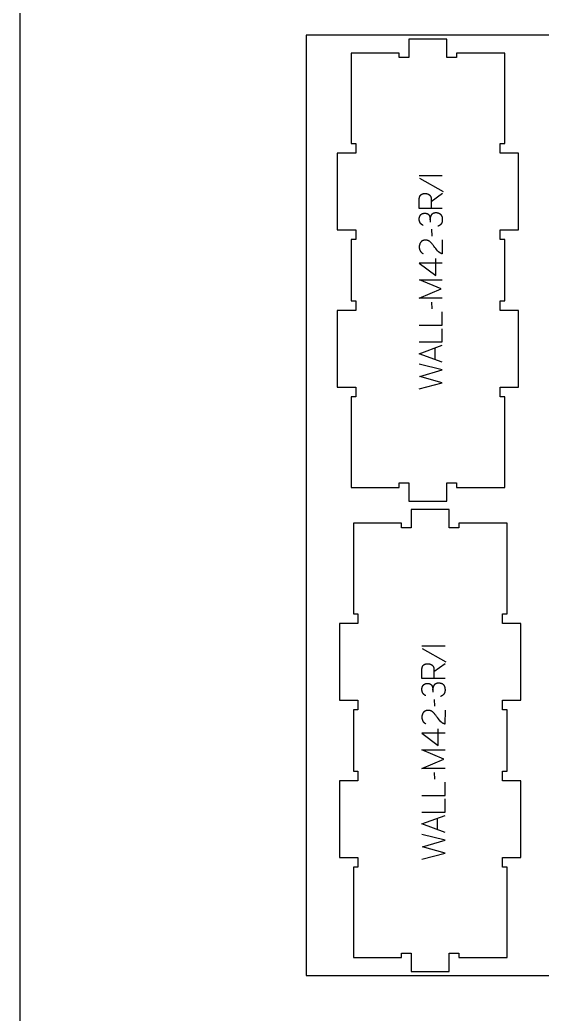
# Model space of a CAD drawing. Extents: x 0 to 4485, y 0 to 10771.
# Drawn here: x 0 to 678, y 5619 to 6909 of the extents above; entities that cross this region are included whole.
import ezdxf

# ---------------------------------------------------------------- set-up
doc = ezdxf.new("R2010")
doc.units = 0
for name, color, linetype in [('0_SHEET_SPRUCEPLY_2440X122', 1, 'CONTINUOUS'), ('1_ANYTOOL_1MMDEEP_LABELS_S', 2, 'CONTINUOUS'), ('4_ANYTOOL_CUTTHROUGH_OUTSI', 5, 'CONTINUOUS'), ('DONOTCUT', 7, 'CONTINUOUS')]:
    doc.layers.add(name, color=color, linetype=linetype)

msp = doc.modelspace()

# ---------------------------------------------------------------- linework, layer by layer
at = {"layer": '0_SHEET_SPRUCEPLY_2440X122'}
msp.add_lwpolyline([(371.7, 6889.4), (371.7, 5669.4), (2811.7, 5669.4), (2811.7, 6889.4)], close=True, dxfattribs=at)
at = {"layer": '1_ANYTOOL_1MMDEEP_LABELS_S', "color": 2}
for points in [[(518.5, 6707.2), (548.5, 6707.2)], [(519, 6703.7), (549.8, 6686.5)], [(548.5, 6664.7), (518.5, 6664.7), (518.5, 6676.1), (518.5, 6676.5), (518.6, 6677), (518.6, 6677.2), (518.6, 6677.5), (518.6, 6677.7), (518.6, 6677.9), (518.7, 6678.1), (518.7, 6678.3), (518.8, 6678.6), (518.8, 6678.8), (518.8, 6679), (518.9, 6679.2), (519, 6679.3), (519, 6679.5), (519.1, 6679.7), (519.1, 6679.9), (519.2, 6680.1), (519.3, 6680.3), (519.4, 6680.4), (519.5, 6680.6), (519.5, 6680.8), (519.6, 6680.9), (519.7, 6681.1), (519.8, 6681.2), (519.9, 6681.4), (520, 6681.5), (520.1, 6681.6), (520.2, 6681.8), (520.4, 6681.9), (520.5, 6682), (520.6, 6682.2), (520.7, 6682.3), (520.9, 6682.4), (521, 6682.5), (521.1, 6682.6), (521.3, 6682.7), (521.4, 6682.8), (521.6, 6682.9), (521.7, 6683), (521.9, 6683.1), (522.1, 6683.2), (522.2, 6683.2), (522.4, 6683.3), (522.6, 6683.4), (522.8, 6683.5), (522.9, 6683.5), (523.1, 6683.6), (523.3, 6683.6), (523.5, 6683.7), (523.7, 6683.7), (523.9, 6683.8), (524.1, 6683.8), (524.3, 6683.9), (524.5, 6683.9), (524.7, 6683.9), (525, 6684), (525.2, 6684), (525.4, 6684), (525.9, 6684), (526.4, 6684), (526.5, 6684), (526.7, 6684), (526.9, 6684), (527.1, 6684), (527.2, 6684), (527.4, 6684), (527.6, 6683.9), (527.8, 6683.9), (527.9, 6683.9), (528.1, 6683.8), (528.3, 6683.8), (528.4, 6683.8), (528.6, 6683.7), (528.8, 6683.7), (528.9, 6683.6), (529.1, 6683.6), (529.2, 6683.5), (529.4, 6683.5), (529.6, 6683.4), (529.7, 6683.3), (529.9, 6683.3), (530, 6683.2), (530.2, 6683.1), (530.3, 6683), (530.5, 6682.9), (530.7, 6682.8), (530.8, 6682.8), (531, 6682.7), (531.1, 6682.6), (531.3, 6682.5), (531.4, 6682.4), (531.6, 6682.2), (531.7, 6682.1), (531.8, 6682), (532, 6681.9), (532.1, 6681.8), (532.2, 6681.7), (532.4, 6681.5), (532.5, 6681.4), (532.6, 6681.3), (532.7, 6681.1), (532.8, 6681), (532.9, 6680.9), (533, 6680.7), (533.1, 6680.6), (533.2, 6680.5), (533.3, 6680.3), (533.3, 6680.2), (533.4, 6680), (533.5, 6679.9), (533.6, 6679.7), (533.6, 6679.5), (533.7, 6679.4), (533.7, 6679.2), (533.8, 6679.1), (533.8, 6678.9), (533.9, 6678.7), (533.9, 6678.5), (533.9, 6678.4), (533.9, 6678.2), (534, 6678), (534, 6677.8), (534, 6677.7), (534.1, 6675.7), (534.1, 6673.7), (534.1, 6664.7)], [(534.1, 6673.7), (548.6, 6684.2)], [(523.5, 6642.6), (523.2, 6642.7), (522.9, 6642.9), (522.6, 6643.1), (522.3, 6643.3), (522, 6643.4), (521.8, 6643.6), (521.5, 6643.8), (521.4, 6643.9), (521.3, 6644), (521.2, 6644.1), (521.1, 6644.2), (521, 6644.3), (520.9, 6644.4), (520.8, 6644.6), (520.6, 6644.7), (520.5, 6644.8), (520.5, 6644.9), (520.4, 6645), (520.3, 6645.1), (520.2, 6645.2), (520.1, 6645.4), (520, 6645.5), (519.9, 6645.6), (519.8, 6645.7), (519.8, 6645.9), (519.7, 6646), (519.6, 6646.1), (519.5, 6646.3), (519.5, 6646.4), (519.4, 6646.5), (519.3, 6646.7), (519.3, 6646.8), (519.2, 6646.9), (519.2, 6647.1), (519.1, 6647.2), (519.1, 6647.4), (519, 6647.5), (519, 6647.7), (518.9, 6647.8), (518.8, 6648.1), (518.8, 6648.4), (518.7, 6648.7), (518.6, 6649.1), (518.6, 6649.4), (518.6, 6649.7), (518.5, 6650.1), (518.5, 6650.4), (518.5, 6650.8), (518.5, 6651), (518.5, 6651.2), (518.5, 6651.4), (518.6, 6651.6), (518.6, 6651.8), (518.6, 6652), (518.6, 6652.2), (518.6, 6652.4), (518.7, 6652.6), (518.7, 6652.8), (518.7, 6652.9), (518.8, 6653.1), (518.8, 6653.3), (518.9, 6653.5), (518.9, 6653.7), (519, 6653.8), (519.1, 6654), (519.1, 6654.2), (519.2, 6654.3), (519.3, 6654.5), (519.3, 6654.7), (519.4, 6654.8), (519.5, 6655), (519.6, 6655.1), (519.7, 6655.3), (519.8, 6655.4), (519.9, 6655.6), (520, 6655.7), (520.1, 6655.9), (520.2, 6656), (520.3, 6656.1), (520.4, 6656.3), (520.5, 6656.4), (520.7, 6656.5), (520.8, 6656.7), (520.9, 6656.8), (521, 6656.9), (521.2, 6657), (521.3, 6657.1), (521.5, 6657.2), (521.6, 6657.3), (521.7, 6657.4), (521.9, 6657.5), (522, 6657.6), (522.2, 6657.6), (522.4, 6657.7), (522.5, 6657.8), (522.7, 6657.9), (522.9, 6657.9), (523, 6658), (523.2, 6658), (523.4, 6658.1), (523.6, 6658.1), (523.8, 6658.2), (523.9, 6658.2), (524.1, 6658.2), (524.3, 6658.3), (524.5, 6658.3), (524.7, 6658.3), (524.9, 6658.3), (525.1, 6658.3), (525.3, 6658.3), (525.6, 6658.4), (526.1, 6658.3), (526.4, 6658.3), (526.8, 6658.3), (527.1, 6658.3), (527.4, 6658.2), (527.5, 6658.2), (527.7, 6658.2), (527.8, 6658.2), (528, 6658.1), (528.1, 6658.1), (528.2, 6658.1), (528.4, 6658), (528.5, 6658), (528.6, 6657.9), (528.7, 6657.9), (528.9, 6657.9), (529, 6657.8), (529.1, 6657.8), (529.2, 6657.7), (529.3, 6657.6), (529.4, 6657.6), (529.5, 6657.5), (529.6, 6657.5), (529.7, 6657.4), (529.8, 6657.3), (529.9, 6657.3), (530, 6657.2), (530.2, 6657), (530.4, 6656.9), (530.5, 6656.7), (530.7, 6656.6), (530.8, 6656.5), (530.8, 6656.4), (530.9, 6656.3), (531, 6656.2), (531.1, 6656.2), (531.1, 6656.1), (531.2, 6656), (531.3, 6655.9), (531.3, 6655.8), (531.4, 6655.7), (531.4, 6655.6), (531.5, 6655.5), (531.6, 6655.4), (531.6, 6655.3), (531.7, 6655.2), (531.7, 6655.1), (531.8, 6655), (531.8, 6654.9), (531.9, 6654.8), (531.9, 6654.7), (531.9, 6654.6), (532, 6654.5), (532.1, 6654.3), (532.1, 6654.1), (532.2, 6653.9), (532.3, 6653.7), (532.3, 6653.4), (532.4, 6653.2), (532.4, 6653), (532.5, 6652.8), (532.5, 6652.5), (532.6, 6652.3), (532.6, 6652.1), (532.6, 6651.8), (532.7, 6651.6), (532.7, 6651.4), (532.7, 6651.1), (532.7, 6650.9), (532.7, 6650.6), (532.8, 6646.9)], [(532.8, 6649.7), (532.8, 6650.1), (532.8, 6650.6), (532.9, 6651), (532.9, 6651.4), (533, 6651.8), (533.1, 6652.3), (533.2, 6652.7), (533.3, 6653.1), (533.4, 6653.5), (533.5, 6653.9), (533.6, 6654.3), (533.8, 6654.7), (534, 6655), (534.1, 6655.4), (534.3, 6655.8), (534.5, 6656.2), (534.6, 6656.3), (534.7, 6656.5), (534.7, 6656.6), (534.8, 6656.7), (534.9, 6656.8), (534.9, 6656.9), (535, 6656.9), (535, 6657), (535.1, 6657.1), (535.2, 6657.2), (535.2, 6657.2), (535.3, 6657.3), (535.4, 6657.4), (535.4, 6657.5), (535.5, 6657.5), (535.6, 6657.6), (535.6, 6657.7), (535.7, 6657.7), (535.8, 6657.8), (535.9, 6657.8), (535.9, 6657.9), (536, 6658), (536.1, 6658), (536.2, 6658.1), (536.2, 6658.1), (536.3, 6658.2), (536.4, 6658.2), (536.5, 6658.3), (536.6, 6658.3), (536.7, 6658.4), (536.8, 6658.4), (536.8, 6658.5), (536.9, 6658.5), (537, 6658.6), (537.1, 6658.6), (537.2, 6658.6), (537.4, 6658.7), (537.6, 6658.8), (537.8, 6658.8), (538, 6658.9), (538.2, 6658.9), (538.4, 6659), (538.7, 6659), (538.9, 6659.1), (539.1, 6659.1), (539.3, 6659.1), (539.6, 6659.1), (539.8, 6659.1), (540.1, 6659.1), (540.4, 6659.1), (540.6, 6659.1), (540.9, 6659.1), (541.2, 6659.1), (541.4, 6659.1), (541.7, 6659), (541.9, 6659), (542.2, 6659), (542.4, 6658.9), (542.6, 6658.9), (542.9, 6658.8), (543.1, 6658.8), (543.3, 6658.7), (543.5, 6658.6), (543.7, 6658.6), (544, 6658.5), (544.2, 6658.4), (544.3, 6658.3), (544.5, 6658.2), (544.7, 6658.2), (544.9, 6658.1), (545.1, 6657.9), (545.2, 6657.8), (545.4, 6657.7), (545.6, 6657.6), (545.7, 6657.5), (545.9, 6657.4), (545.9, 6657.3), (546, 6657.2), (546.1, 6657.2), (546.2, 6657.1), (546.2, 6657), (546.3, 6656.9), (546.4, 6656.9), (546.4, 6656.8), (546.6, 6656.6), (546.7, 6656.5), (546.8, 6656.3), (546.9, 6656.2), (547, 6656), (547.1, 6655.8), (547.2, 6655.6), (547.3, 6655.5), (547.4, 6655.3), (547.5, 6655.1), (547.6, 6654.9), (547.7, 6654.7), (547.8, 6654.5), (547.8, 6654.3), (547.9, 6654.1), (548, 6653.9), (548, 6653.7), (548.1, 6653.5), (548.1, 6653.3), (548.2, 6653.1), (548.2, 6652.8), (548.3, 6652.6), (548.3, 6652.4), (548.4, 6652.1), (548.4, 6651.9), (548.5, 6651.4), (548.5, 6650.9), (548.5, 6650.4), (548.5, 6649.9), (548.5, 6649.5), (548.5, 6649.1), (548.5, 6648.7), (548.4, 6648.4), (548.4, 6648), (548.4, 6647.9), (548.3, 6647.7), (548.3, 6647.5), (548.3, 6647.4), (548.2, 6647.2), (548.2, 6647), (548.1, 6646.9), (548.1, 6646.7), (548, 6646.5), (548, 6646.4), (547.9, 6646.2), (547.9, 6646.1), (547.8, 6645.9), (547.7, 6645.8), (547.7, 6645.6), (547.6, 6645.5), (547.5, 6645.4), (547.4, 6645.2), (547.4, 6645.1), (547.3, 6644.9), (547.2, 6644.8), (547.1, 6644.7), (547, 6644.5), (546.9, 6644.4), (546.8, 6644.3), (546.7, 6644.2), (546.6, 6644), (546.5, 6643.9), (546.4, 6643.8), (546.3, 6643.7), (546.2, 6643.6), (546.1, 6643.5), (546, 6643.4), (545.8, 6643.2), (545.7, 6643.1), (545.6, 6643), (545.5, 6642.9), (545.3, 6642.8), (545.2, 6642.7), (545, 6642.6), (544.9, 6642.5), (544.8, 6642.4), (544.6, 6642.3), (544.5, 6642.3), (544.2, 6642.1), (543.8, 6641.9), (543.5, 6641.8), (543.2, 6641.6), (542.8, 6641.5)], [(534.6, 6637.6), (534.7, 6628.8)], [(548.5, 6623.9), (548.4, 6605.6), (548, 6605.7), (547.8, 6605.8), (547.5, 6605.9), (547.3, 6606), (547.1, 6606.1), (546.9, 6606.2), (546.7, 6606.3), (546.5, 6606.4), (546.3, 6606.5), (546.1, 6606.6), (545.8, 6606.7), (545.6, 6606.8), (545.4, 6606.9), (545.3, 6607), (545.1, 6607.2), (544.9, 6607.3), (544.7, 6607.4), (544.5, 6607.6), (544.3, 6607.7), (544.1, 6607.8), (543.9, 6608), (543.8, 6608.1), (543.6, 6608.3), (543.4, 6608.4), (543.3, 6608.6), (543.1, 6608.8), (542.9, 6608.9), (542.8, 6609.1), (542.6, 6609.3), (542.3, 6609.6), (541.1, 6611.1), (539.9, 6612.6), (538.7, 6614.1), (537.6, 6615.6), (537, 6616.4), (536.5, 6617.1), (535.9, 6617.8), (535.3, 6618.5), (534.7, 6619.2), (534.1, 6619.8), (533.5, 6620.5), (532.9, 6621.1), (532.7, 6621.2), (532.6, 6621.4), (532.4, 6621.5), (532.2, 6621.6), (532.1, 6621.7), (531.9, 6621.9), (531.7, 6622), (531.6, 6622.1), (531.4, 6622.2), (531.2, 6622.3), (531, 6622.4), (530.9, 6622.5), (530.7, 6622.6), (530.5, 6622.7), (530.3, 6622.8), (530.1, 6622.8), (529.9, 6622.9), (529.7, 6623), (529.5, 6623), (529.3, 6623.1), (529.1, 6623.1), (528.9, 6623.2), (528.7, 6623.2), (528.5, 6623.3), (528.3, 6623.3), (528.1, 6623.3), (527.9, 6623.4), (527.6, 6623.4), (527.4, 6623.4), (527.2, 6623.4), (527, 6623.4), (526.8, 6623.4), (526.5, 6623.4), (526.3, 6623.4), (526, 6623.4), (525.8, 6623.4), (525.5, 6623.4), (525.3, 6623.3), (525.1, 6623.3), (524.9, 6623.3), (524.6, 6623.2), (524.4, 6623.2), (524.2, 6623.1), (524, 6623.1), (523.8, 6623), (523.6, 6622.9), (523.4, 6622.9), (523.2, 6622.8), (523, 6622.7), (522.8, 6622.6), (522.7, 6622.5), (522.5, 6622.4), (522.3, 6622.3), (522.1, 6622.2), (522, 6622.1), (521.8, 6622), (521.6, 6621.9), (521.5, 6621.8), (521.3, 6621.6), (521.2, 6621.5), (521, 6621.3), (520.9, 6621.2), (520.8, 6621), (520.6, 6620.9), (520.5, 6620.7), (520.4, 6620.6), (520.3, 6620.4), (520.1, 6620.2), (520, 6620.1), (519.9, 6619.9), (519.8, 6619.7), (519.7, 6619.5), (519.6, 6619.4), (519.5, 6619.2), (519.4, 6619), (519.3, 6618.8), (519.3, 6618.6), (519.2, 6618.4), (519.1, 6618.2), (519.1, 6618), (519, 6617.8), (518.9, 6617.6), (518.9, 6617.4), (518.8, 6617.2), (518.8, 6617), (518.7, 6616.8), (518.7, 6616.6), (518.7, 6616.4), (518.6, 6616.1), (518.6, 6615.9), (518.6, 6615.7), (518.6, 6615.5), (518.5, 6615.2), (518.5, 6615), (518.5, 6614.5), (518.5, 6614.1), (518.5, 6613.8), (518.6, 6613.4), (518.6, 6613.1), (518.7, 6612.7), (518.7, 6612.4), (518.8, 6612.1), (518.8, 6611.8), (518.9, 6611.4), (519, 6611.3), (519, 6611.1), (519.1, 6611), (519.1, 6610.8), (519.2, 6610.7), (519.2, 6610.5), (519.3, 6610.4), (519.4, 6610.3), (519.4, 6610.1), (519.5, 6610), (519.6, 6609.8), (519.6, 6609.7), (519.7, 6609.6), (519.8, 6609.4), (519.9, 6609.3), (520, 6609.2), (520.1, 6609), (520.1, 6608.9), (520.2, 6608.8), (520.3, 6608.7), (520.4, 6608.5), (520.5, 6608.4), (520.6, 6608.3), (520.7, 6608.2), (520.8, 6608.1), (520.9, 6608), (521, 6607.8), (521.2, 6607.7), (521.3, 6607.6), (521.4, 6607.5), (521.5, 6607.4), (521.6, 6607.3), (521.9, 6607.1), (522.2, 6606.9), (522.4, 6606.7), (522.7, 6606.5), (523, 6606.4), (523.3, 6606.2), (523.6, 6606)], [(548.5, 6593.7), (518.5, 6593.7), (539.9, 6577.7)], [(539.9, 6577.7), (539.9, 6599.5)], [(548.5, 6548.1), (518.5, 6548.1), (546.9, 6560.1), (518.7, 6572.1), (548.5, 6572.1)], [(534.6, 6543), (534.7, 6534.2)], [(518.5, 6513.2), (548.5, 6513.2), (548.5, 6530.3)], [(518.5, 6491.4), (548.5, 6491.4), (548.5, 6508.5)], [(548.5, 6465.2), (518.5, 6476.1), (548.5, 6487.1)], [(539, 6468.7), (539, 6483.6)], [(518.5, 6430.5), (548.5, 6438.2), (519.4, 6446.6), (548.5, 6455.1), (518.5, 6462.6)], [(522, 6097.2), (552, 6097.2)], [(522.5, 6093.7), (553.2, 6076.5)], [(552, 6054.7), (522, 6054.7), (522, 6066.1), (522, 6066.5), (522, 6067), (522, 6067.2), (522.1, 6067.5), (522.1, 6067.7), (522.1, 6067.9), (522.2, 6068.1), (522.2, 6068.3), (522.2, 6068.6), (522.3, 6068.8), (522.3, 6069), (522.4, 6069.2), (522.4, 6069.3), (522.5, 6069.5), (522.6, 6069.7), (522.6, 6069.9), (522.7, 6070.1), (522.8, 6070.3), (522.8, 6070.4), (522.9, 6070.6), (523, 6070.8), (523.1, 6070.9), (523.2, 6071.1), (523.3, 6071.2), (523.4, 6071.4), (523.5, 6071.5), (523.6, 6071.6), (523.7, 6071.8), (523.8, 6071.9), (524, 6072), (524.1, 6072.2), (524.2, 6072.3), (524.3, 6072.4), (524.5, 6072.5), (524.6, 6072.6), (524.8, 6072.7), (524.9, 6072.8), (525.1, 6072.9), (525.2, 6073), (525.4, 6073.1), (525.5, 6073.2), (525.7, 6073.2), (525.9, 6073.3), (526.1, 6073.4), (526.2, 6073.5), (526.4, 6073.5), (526.6, 6073.6), (526.8, 6073.6), (527, 6073.7), (527.2, 6073.7), (527.4, 6073.8), (527.6, 6073.8), (527.8, 6073.9), (528, 6073.9), (528.2, 6073.9), (528.4, 6074), (528.7, 6074), (528.9, 6074), (529.4, 6074), (529.8, 6074), (530, 6074), (530.2, 6074), (530.4, 6074), (530.5, 6074), (530.7, 6074), (530.9, 6074), (531.1, 6073.9), (531.2, 6073.9), (531.4, 6073.9), (531.6, 6073.8), (531.7, 6073.8), (531.9, 6073.8), (532.1, 6073.7), (532.2, 6073.7), (532.4, 6073.6), (532.6, 6073.6), (532.7, 6073.5), (532.9, 6073.5), (533, 6073.4), (533.2, 6073.3), (533.4, 6073.3), (533.5, 6073.2), (533.7, 6073.1), (533.8, 6073), (534, 6072.9), (534.1, 6072.8), (534.3, 6072.8), (534.4, 6072.7), (534.6, 6072.6), (534.7, 6072.5), (534.9, 6072.4), (535, 6072.2), (535.2, 6072.1), (535.3, 6072), (535.5, 6071.9), (535.6, 6071.8), (535.7, 6071.7), (535.8, 6071.5), (536, 6071.4), (536.1, 6071.3), (536.2, 6071.1), (536.3, 6071), (536.4, 6070.9), (536.5, 6070.7), (536.6, 6070.6), (536.7, 6070.5), (536.7, 6070.3), (536.8, 6070.2), (536.9, 6070), (537, 6069.9), (537, 6069.7), (537.1, 6069.5), (537.1, 6069.4), (537.2, 6069.2), (537.2, 6069.1), (537.3, 6068.9), (537.3, 6068.7), (537.4, 6068.5), (537.4, 6068.4), (537.4, 6068.2), (537.4, 6068), (537.5, 6067.8), (537.5, 6067.7), (537.5, 6065.7), (537.6, 6063.7), (537.6, 6054.7)], [(537.6, 6063.7), (552, 6074.2)], [(536.2, 6039.7), (536.3, 6040.1), (536.3, 6040.6), (536.3, 6041), (536.4, 6041.4), (536.5, 6041.8), (536.6, 6042.3), (536.6, 6042.7), (536.7, 6043.1), (536.9, 6043.5), (537, 6043.9), (537.1, 6044.3), (537.3, 6044.7), (537.4, 6045), (537.6, 6045.4), (537.8, 6045.8), (538, 6046.2), (538.1, 6046.3), (538.2, 6046.5), (538.2, 6046.6), (538.3, 6046.7), (538.3, 6046.8), (538.4, 6046.9), (538.5, 6046.9), (538.5, 6047), (538.6, 6047.1), (538.6, 6047.2), (538.7, 6047.2), (538.8, 6047.3), (538.8, 6047.4), (538.9, 6047.5), (539, 6047.5), (539, 6047.6), (539.1, 6047.7), (539.2, 6047.7), (539.3, 6047.8), (539.3, 6047.8), (539.4, 6047.9), (539.5, 6048), (539.6, 6048), (539.6, 6048.1), (539.7, 6048.1), (539.8, 6048.2), (539.9, 6048.2), (540, 6048.3), (540.1, 6048.3), (540.1, 6048.4), (540.2, 6048.4), (540.3, 6048.5), (540.4, 6048.5), (540.5, 6048.6), (540.6, 6048.6), (540.7, 6048.6), (540.9, 6048.7), (541.1, 6048.8), (541.3, 6048.8), (541.5, 6048.9), (541.7, 6048.9), (541.9, 6049), (542.1, 6049), (542.4, 6049.1), (542.6, 6049.1), (542.8, 6049.1), (543.1, 6049.1), (543.3, 6049.1), (543.6, 6049.1), (543.8, 6049.1), (544.1, 6049.1), (544.4, 6049.1), (544.6, 6049.1), (544.9, 6049.1), (545.2, 6049), (545.4, 6049), (545.7, 6049), (545.9, 6048.9), (546.1, 6048.9), (546.4, 6048.8), (546.6, 6048.8), (546.8, 6048.7), (547, 6048.6), (547.2, 6048.6), (547.4, 6048.5), (547.6, 6048.4), (547.8, 6048.3), (548, 6048.2), (548.2, 6048.2), (548.4, 6048.1), (548.6, 6047.9), (548.7, 6047.8), (548.9, 6047.7), (549, 6047.6), (549.2, 6047.5), (549.4, 6047.4), (549.4, 6047.3), (549.5, 6047.2), (549.6, 6047.2), (549.6, 6047.1), (549.7, 6047), (549.8, 6046.9), (549.8, 6046.9), (549.9, 6046.8), (550, 6046.6), (550.2, 6046.5), (550.3, 6046.3), (550.4, 6046.2), (550.5, 6046), (550.6, 6045.8), (550.7, 6045.6), (550.8, 6045.5), (550.9, 6045.3), (551, 6045.1), (551.1, 6044.9), (551.2, 6044.7), (551.2, 6044.5), (551.3, 6044.3), (551.4, 6044.1), (551.4, 6043.9), (551.5, 6043.7), (551.6, 6043.5), (551.6, 6043.3), (551.7, 6043.1), (551.7, 6042.8), (551.8, 6042.6), (551.8, 6042.4), (551.8, 6042.1), (551.9, 6041.9), (551.9, 6041.4), (552, 6040.9), (552, 6040.4), (552, 6039.9), (552, 6039.5), (552, 6039.1), (552, 6038.7), (551.9, 6038.4), (551.9, 6038), (551.8, 6037.9), (551.8, 6037.7), (551.8, 6037.5), (551.7, 6037.4), (551.7, 6037.2), (551.6, 6037), (551.6, 6036.9), (551.6, 6036.7), (551.5, 6036.5), (551.4, 6036.4), (551.4, 6036.2), (551.3, 6036.1), (551.3, 6035.9), (551.2, 6035.8), (551.1, 6035.6), (551.1, 6035.5), (551, 6035.4), (550.9, 6035.2), (550.8, 6035.1), (550.7, 6034.9), (550.7, 6034.8), (550.6, 6034.7), (550.5, 6034.5), (550.4, 6034.4), (550.3, 6034.3), (550.2, 6034.2), (550.1, 6034), (550, 6033.9), (549.9, 6033.8), (549.8, 6033.7), (549.7, 6033.6), (549.5, 6033.5), (549.4, 6033.4), (549.3, 6033.2), (549.2, 6033.1), (549.1, 6033), (548.9, 6032.9), (548.8, 6032.8), (548.7, 6032.7), (548.5, 6032.6), (548.4, 6032.5), (548.2, 6032.4), (548.1, 6032.3), (547.9, 6032.3), (547.6, 6032.1), (547.3, 6031.9), (547, 6031.8), (546.7, 6031.6), (546.3, 6031.5)], [(526.9, 6032.6), (526.6, 6032.7), (526.3, 6032.9), (526, 6033.1), (525.8, 6033.3), (525.5, 6033.4), (525.3, 6033.6), (525, 6033.8), (524.9, 6033.9), (524.8, 6034), (524.7, 6034.1), (524.5, 6034.2), (524.4, 6034.3), (524.3, 6034.4), (524.2, 6034.6), (524.1, 6034.7), (524, 6034.8), (523.9, 6034.9), (523.8, 6035), (523.7, 6035.1), (523.6, 6035.2), (523.6, 6035.4), (523.5, 6035.5), (523.4, 6035.6), (523.3, 6035.7), (523.2, 6035.9), (523.2, 6036), (523.1, 6036.1), (523, 6036.3), (522.9, 6036.4), (522.9, 6036.5), (522.8, 6036.7), (522.8, 6036.8), (522.7, 6036.9), (522.6, 6037.1), (522.6, 6037.2), (522.5, 6037.4), (522.5, 6037.5), (522.4, 6037.7), (522.4, 6037.8), (522.3, 6038.1), (522.2, 6038.4), (522.2, 6038.7), (522.1, 6039.1), (522.1, 6039.4), (522, 6039.7), (522, 6040.1), (522, 6040.4), (522, 6040.8), (522, 6041), (522, 6041.2), (522, 6041.4), (522, 6041.6), (522, 6041.8), (522.1, 6042), (522.1, 6042.2), (522.1, 6042.4), (522.2, 6042.6), (522.2, 6042.8), (522.2, 6042.9), (522.3, 6043.1), (522.3, 6043.3), (522.4, 6043.5), (522.4, 6043.7), (522.5, 6043.8), (522.5, 6044), (522.6, 6044.2), (522.7, 6044.3), (522.7, 6044.5), (522.8, 6044.7), (522.9, 6044.8), (523, 6045), (523.1, 6045.1), (523.2, 6045.3), (523.2, 6045.4), (523.3, 6045.6), (523.4, 6045.7), (523.5, 6045.9), (523.7, 6046), (523.8, 6046.1), (523.9, 6046.3), (524, 6046.4), (524.1, 6046.5), (524.3, 6046.7), (524.4, 6046.8), (524.5, 6046.9), (524.6, 6047), (524.8, 6047.1), (524.9, 6047.2), (525.1, 6047.3), (525.2, 6047.4), (525.4, 6047.5), (525.5, 6047.6), (525.7, 6047.6), (525.8, 6047.7), (526, 6047.8), (526.2, 6047.9), (526.3, 6047.9), (526.5, 6048), (526.7, 6048), (526.9, 6048.1), (527, 6048.1), (527.2, 6048.2), (527.4, 6048.2), (527.6, 6048.2), (527.8, 6048.3), (528, 6048.3), (528.2, 6048.3), (528.4, 6048.3), (528.6, 6048.3), (528.8, 6048.3), (529, 6048.4), (529.6, 6048.3), (529.9, 6048.3), (530.2, 6048.3), (530.6, 6048.3), (530.9, 6048.2), (531, 6048.2), (531.1, 6048.2), (531.3, 6048.2), (531.4, 6048.1), (531.6, 6048.1), (531.7, 6048.1), (531.8, 6048), (532, 6048), (532.1, 6047.9), (532.2, 6047.9), (532.3, 6047.9), (532.4, 6047.8), (532.6, 6047.8), (532.7, 6047.7), (532.8, 6047.6), (532.9, 6047.6), (533, 6047.5), (533.1, 6047.5), (533.2, 6047.4), (533.3, 6047.3), (533.4, 6047.3), (533.5, 6047.2), (533.7, 6047), (533.8, 6046.9), (534, 6046.7), (534.2, 6046.6), (534.2, 6046.5), (534.3, 6046.4), (534.4, 6046.3), (534.5, 6046.2), (534.5, 6046.2), (534.6, 6046.1), (534.7, 6046), (534.7, 6045.9), (534.8, 6045.8), (534.9, 6045.7), (534.9, 6045.6), (535, 6045.5), (535, 6045.4), (535.1, 6045.3), (535.1, 6045.2), (535.2, 6045.1), (535.2, 6045), (535.3, 6044.9), (535.3, 6044.8), (535.4, 6044.7), (535.4, 6044.6), (535.5, 6044.5), (535.5, 6044.3), (535.6, 6044.1), (535.7, 6043.9), (535.7, 6043.7), (535.8, 6043.4), (535.9, 6043.2), (535.9, 6043), (536, 6042.8), (536, 6042.5), (536, 6042.3), (536.1, 6042.1), (536.1, 6041.8), (536.1, 6041.6), (536.2, 6041.4), (536.2, 6041.1), (536.2, 6040.9), (536.2, 6040.6), (536.2, 6036.9)], [(538.1, 6027.6), (538.2, 6018.8)], [(552, 6013.9), (551.9, 5995.6), (551.5, 5995.7), (551.2, 5995.8), (551, 5995.9), (550.8, 5996), (550.6, 5996.1), (550.4, 5996.2), (550.1, 5996.3), (549.9, 5996.4), (549.7, 5996.5), (549.5, 5996.6), (549.3, 5996.7), (549.1, 5996.8), (548.9, 5996.9), (548.7, 5997), (548.5, 5997.2), (548.3, 5997.3), (548.2, 5997.4), (548, 5997.6), (547.8, 5997.7), (547.6, 5997.8), (547.4, 5998), (547.2, 5998.1), (547.1, 5998.3), (546.9, 5998.4), (546.7, 5998.6), (546.6, 5998.8), (546.4, 5998.9), (546.2, 5999.1), (546.1, 5999.3), (545.8, 5999.6), (544.5, 6001.1), (543.4, 6002.6), (542.2, 6004.1), (541.1, 6005.6), (540.5, 6006.4), (539.9, 6007.1), (539.4, 6007.8), (538.8, 6008.5), (538.2, 6009.2), (537.6, 6009.8), (537, 6010.5), (536.4, 6011.1), (536.2, 6011.2), (536, 6011.4), (535.9, 6011.5), (535.7, 6011.6), (535.6, 6011.7), (535.4, 6011.9), (535.2, 6012), (535, 6012.1), (534.9, 6012.2), (534.7, 6012.3), (534.5, 6012.4), (534.3, 6012.5), (534.1, 6012.6), (534, 6012.7), (533.8, 6012.8), (533.6, 6012.8), (533.4, 6012.9), (533.2, 6013), (533, 6013), (532.8, 6013.1), (532.6, 6013.1), (532.4, 6013.2), (532.2, 6013.2), (532, 6013.3), (531.8, 6013.3), (531.6, 6013.3), (531.3, 6013.4), (531.1, 6013.4), (530.9, 6013.4), (530.7, 6013.4), (530.5, 6013.4), (530.2, 6013.4), (530, 6013.4), (529.7, 6013.4), (529.5, 6013.4), (529.3, 6013.4), (529, 6013.4), (528.8, 6013.3), (528.6, 6013.3), (528.3, 6013.3), (528.1, 6013.2), (527.9, 6013.2), (527.7, 6013.1), (527.5, 6013.1), (527.3, 6013), (527.1, 6012.9), (526.9, 6012.9), (526.7, 6012.8), (526.5, 6012.7), (526.3, 6012.6), (526.1, 6012.5), (525.9, 6012.4), (525.8, 6012.3), (525.6, 6012.2), (525.4, 6012.1), (525.3, 6012), (525.1, 6011.9), (525, 6011.8), (524.8, 6011.6), (524.7, 6011.5), (524.5, 6011.3), (524.4, 6011.2), (524.2, 6011), (524.1, 6010.9), (524, 6010.7), (523.8, 6010.6), (523.7, 6010.4), (523.6, 6010.2), (523.5, 6010.1), (523.4, 6009.9), (523.3, 6009.7), (523.2, 6009.5), (523.1, 6009.4), (523, 6009.2), (522.9, 6009), (522.8, 6008.8), (522.7, 6008.6), (522.7, 6008.4), (522.6, 6008.2), (522.5, 6008), (522.5, 6007.8), (522.4, 6007.6), (522.3, 6007.4), (522.3, 6007.2), (522.2, 6007), (522.2, 6006.8), (522.2, 6006.6), (522.1, 6006.4), (522.1, 6006.1), (522.1, 6005.9), (522.1, 6005.7), (522, 6005.5), (522, 6005.2), (522, 6005), (522, 6004.5), (522, 6004.1), (522, 6003.8), (522, 6003.4), (522.1, 6003.1), (522.1, 6002.7), (522.2, 6002.4), (522.2, 6002.1), (522.3, 6001.8), (522.4, 6001.4), (522.5, 6001.3), (522.5, 6001.1), (522.6, 6001), (522.6, 6000.8), (522.7, 6000.7), (522.7, 6000.5), (522.8, 6000.4), (522.8, 6000.3), (522.9, 6000.1), (523, 6000), (523, 5999.8), (523.1, 5999.7), (523.2, 5999.6), (523.3, 5999.4), (523.4, 5999.3), (523.4, 5999.2), (523.5, 5999), (523.6, 5998.9), (523.7, 5998.8), (523.8, 5998.7), (523.9, 5998.5), (524, 5998.4), (524.1, 5998.3), (524.2, 5998.2), (524.3, 5998.1), (524.4, 5998), (524.5, 5997.8), (524.6, 5997.7), (524.8, 5997.6), (524.9, 5997.5), (525, 5997.4), (525.1, 5997.3), (525.4, 5997.1), (525.6, 5996.9), (525.9, 5996.7), (526.2, 5996.5), (526.5, 5996.4), (526.8, 5996.2), (527.1, 5996)], [(543.3, 5967.7), (543.3, 5989.5)], [(552, 5983.7), (522, 5983.7), (543.3, 5967.7)], [(552, 5938.1), (522, 5938.1), (550.4, 5950.1), (522.1, 5962.1), (552, 5962.1)], [(538.1, 5933), (538.2, 5924.2)], [(522, 5903.2), (552, 5903.2), (552, 5920.3)], [(522, 5881.4), (552, 5881.4), (552, 5898.5)], [(552, 5855.2), (522, 5866.1), (552, 5877.1)], [(542.4, 5858.7), (542.4, 5873.6)], [(522, 5820.5), (552, 5828.2), (522.9, 5836.6), (552, 5845.1), (522, 5852.6)]]:
    msp.add_lwpolyline(points, dxfattribs=at)
at = {"layer": '4_ANYTOOL_CUTTHROUGH_OUTSI', "color": 5}
for points in [[(647.5, 6432.7), (647.5, 6532.2), (623.5, 6532.2), (623.5, 6544.7), (629.5, 6544.7), (629.5, 6624.2), (623.5, 6624.2), (623.5, 6636.7), (647.5, 6636.7), (647.5, 6736.2), (623.5, 6736.2), (623.5, 6748.7), (629.5, 6748.7), (629.5, 6866.2), (567, 6866.2), (567, 6860.2), (554.5, 6860.2), (554.5, 6884.2), (505, 6884.2), (505, 6860.2), (492.5, 6860.2), (492.5, 6866.2), (430, 6866.2), (430, 6748.7), (436, 6748.7), (436, 6736.2), (412, 6736.2), (412, 6636.7), (436, 6636.7), (436, 6624.2), (430, 6624.2), (430, 6544.7), (436, 6544.7), (436, 6532.2), (412, 6532.2), (412, 6432.7), (436, 6432.7), (436, 6420.2), (430, 6420.2), (430, 6302.7), (492.5, 6302.7), (492.5, 6308.7), (505, 6308.7), (505, 6284.7), (554.5, 6284.7), (554.5, 6308.7), (567, 6308.7), (567, 6302.7), (629.5, 6302.7), (629.5, 6420.2), (623.5, 6420.2), (623.5, 6432.7)], [(650.5, 5822.7), (650.5, 5922.2), (626.5, 5922.2), (626.5, 5934.7), (632.5, 5934.7), (632.5, 6014.2), (626.5, 6014.2), (626.5, 6026.7), (650.5, 6026.7), (650.5, 6126.2), (626.5, 6126.2), (626.5, 6138.7), (632.5, 6138.7), (632.5, 6256.2), (570, 6256.2), (570, 6250.2), (557.5, 6250.2), (557.5, 6274.2), (508, 6274.2), (508, 6250.2), (495.5, 6250.2), (495.5, 6256.2), (433, 6256.2), (433, 6138.7), (439, 6138.7), (439, 6126.2), (415, 6126.2), (415, 6026.7), (439, 6026.7), (439, 6014.2), (433, 6014.2), (433, 5934.7), (439, 5934.7), (439, 5922.2), (415, 5922.2), (415, 5822.7), (439, 5822.7), (439, 5810.2), (433, 5810.2), (433, 5692.7), (495.5, 5692.7), (495.5, 5698.7), (508, 5698.7), (508, 5674.7), (557.5, 5674.7), (557.5, 5698.7), (570, 5698.7), (570, 5692.7), (632.5, 5692.7), (632.5, 5810.2), (626.5, 5810.2), (626.5, 5822.7)]]:
    msp.add_lwpolyline(points, close=True, dxfattribs=at)
at = {"layer": 'DONOTCUT'}
msp.add_lwpolyline([(0, 0), (3183.4, 0), (3183.4, 7593.4), (0, 7593.4)], close=True, dxfattribs=at)

doc.saveas('drawing.dxf')
